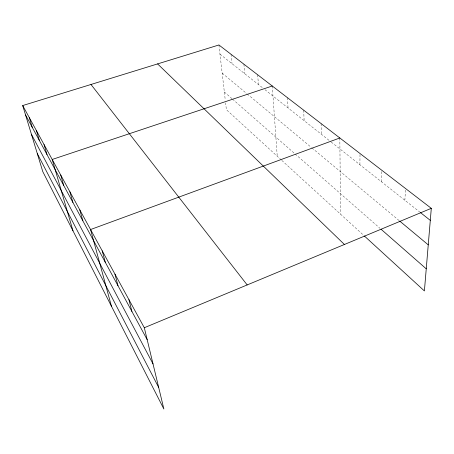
<?xml version="1.0" encoding="UTF-8"?>
<svg xmlns="http://www.w3.org/2000/svg" width="454" height="454" viewBox="0 0 454 454"><rect width="100%" height="100%" fill="white"/><g stroke="black" fill="none" stroke-linecap="round" stroke-linejoin="round"><path stroke-width="0.34" stroke-dasharray="2.27 1.7" d="M359.909 164.734L360.016 153.503M381.485 181.787L381.848 170.295M404.872 200.265L405.53 188.512M219.98 54.157L262.747 87.951M264.903 89.654L330.665 141.625M331.21 142.057L419.791 212.063M222.165 73.105L246.698 93.547M247.231 93.995L311.416 147.482M311.943 147.925L399.191 220.633M224.338 91.975L232.005 98.688M232.516 99.137L294.595 153.503M295.111 153.957L380.021 228.328M281.338 159.984L226.381 109.681L225.598 102.871M281.849 160.449L363.892 235.547M218.924 44.974L225.28 100.147M231.035 54.293L232.028 63.674M243.912 64.196L244.819 73.786M257.628 74.745L258.445 84.552M272.264 86.005L277.241 156.233M287.444 97.678L288.035 107.933M303.686 110.174L304.135 120.662M321.103 123.573L321.392 134.299M339.83 137.976L340.568 214.197"/><path stroke-width="0.68" d="M22.7 105.561L144.31 327.737L163.877 409.026L42.784 171.629L22.7 105.561L218.924 44.974L431.3 208.335L424.399 290.929L364.409 236.018M144.31 327.737L431.3 208.335M339.83 137.976L90.562 229.542L111.446 306.24M272.264 86.005L52.204 159.468L72.986 230.842M420.347 212.5L430.296 220.36M399.73 221.087L428.247 244.854M381.076 229.253L426.249 268.813M157.606 63.906L344.421 244.479M90.987 84.478L247.186 284.936M25.56 114.975L147.187 339.688M31.457 134.361L153.015 363.904M37.307 153.611L158.679 387.444M29.34 117.694L32.24 127.307M36.439 130.661L39.367 140.485M44.044 144.554L47 154.581M60.728 175.034L63.73 185.499M69.905 191.804L72.924 202.484M79.819 209.913L82.849 220.814M102.241 250.88L105.254 262.219M114.987 274.165L117.978 285.719M128.947 299.668L131.893 311.433"/></g></svg>
